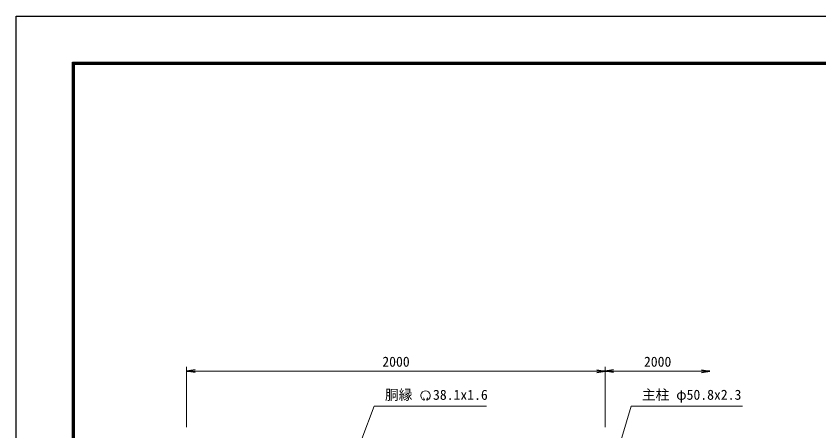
# Model space of a CAD drawing. Units: millimetres, scale not verified. Extents: x -4200 to 4200, y -2970 to 2970.
# Drawn here: x -4200 to -364, y 990 to 2970 of the extents above; entities that cross this region are included whole.
import ezdxf
from ezdxf.enums import TextEntityAlignment as Align

# ---------------------------------------------------------------- set-up
doc = ezdxf.new("R2010")
doc.units = ezdxf.units.MM
doc.header["$LTSCALE"] = 10
for name, color, linetype, lineweight in [('0-3_D-STR-DIM', 7, 'Continuous', 13), ('0-D_D-STR-TXT', 7, 'Continuous', 13), ('0-E_D-TTL', 7, 'Continuous', 25)]:
    doc.layers.add(name, color=color, linetype=linetype, lineweight=lineweight)
doc.layers.add('0-4_0', color=7, linetype='Continuous')
doc.styles.add('ＭＳ ゴシック', font='')
doc.styles.get('ＭＳ ゴシック').set_extended_font_data('MS Gothic')

# ---------------------------------------------------------------- blocks, each defined once
blk = doc.blocks.new('_Open')
at = {"layer": '0-4_0'}
blk.add_line((-10, 1.667), (0, 0), dxfattribs=at)
blk.add_lwpolyline([(-10, -1.667), (0, 0), (-10, 0)], dxfattribs=at)

msp = doc.modelspace()

# ---------------------------------------------------------------- linework, layer by layer
at = {"layer": '0-3_D-STR-DIM'}
for p, q in [((-3384.97, 1007.06), (-3384.97, 1295)), ((-3344.97, 1275), (-1424.97, 1275)), ((-1384.97, 1007.06), (-1384.97, 1295)), ((-1384.97, 1007.06), (-1384.97, 1295)), ((-1344.97, 1275), (-924.97, 1275))]:
    msp.add_line(p, q, dxfattribs=at)
at = {"layer": '0-D_D-STR-TXT'}
for p, q in [((-2249.66, 1140.87), (-2253.8, 1148.05)), ((-2237.17, 1140.87), (-2233.03, 1148.05))]:
    msp.add_line(p, q, dxfattribs=at)
for points in [[(-1953.16, 1108), (-2489.46, 1108), (-2548.1, 951.43)], [(-729.36, 1108), (-1261.02, 1108), (-1368.3, 750.38)]]:
    msp.add_lwpolyline(points, dxfattribs=at)
for centre, radius, start, end in [((-2243.41, 1158.04), 22.5, 294.32478, 245.67522), ((-2251.71, 1139.63), 2.37, 245.67522, 30), ((-2235.12, 1139.63), 2.37, 150, 294.32478)]:
    msp.add_arc(centre, radius, start, end, dxfattribs=at)
at = {"layer": '0-E_D-TTL', "color": 2}
msp.add_lwpolyline([(-4200, 2970), (4200, 2970), (4200, -2970), (-4200, -2970)], close=True, dxfattribs=at)
at = {"layer": '0-E_D-TTL'}
for points in [[(-3930, 2750), (3930, 2750), (3930, -2750), (-3930, -2750)], [(-3927.5, 2747.5), (3927.5, 2747.5), (3927.5, -2747.5), (-3927.5, -2747.5)], [(-3925, 2745), (3925, 2745), (3925, -2745), (-3925, -2745)], [(-3922.5, 2742.5), (3922.5, 2742.5), (3922.5, -2742.5), (-3922.5, -2742.5)], [(-3920, 2740), (3920, 2740), (3920, -2740), (-3920, -2740)]]:
    msp.add_lwpolyline(points, close=True, dxfattribs=at)

# ---------------------------------------------------------------- block references
at = {"layer": '0-3_D-STR-DIM', "xscale": 4, "yscale": 4, "rotation": 180}
for p in [(-3384.97, 1275), (-1384.97, 1275)]:
    msp.add_blockref('_Open', p, dxfattribs=at)
at = {"layer": '0-3_D-STR-DIM', "xscale": 4, "yscale": 4}
for p in [(-1384.97, 1275), (-884.97, 1275)]:
    msp.add_blockref('_Open', p, dxfattribs=at)

# ---------------------------------------------------------------- texts
at = {"layer": '0-3_D-STR-DIM', "style": 'ＭＳ ゴシック'}
for p in [(-2450.22, 1281.75), (-1200.22, 1281.75)]:
    msp.add_text('2000', height=48.09, dxfattribs=at).set_placement(p, align=Align.BOTTOM_LEFT)
at = {"layer": '0-D_D-STR-TXT', "style": 'ＭＳ ゴシック'}
for s, p in [('胴縁 \u300038.1x1.6', (-2437.52, 1123.78)), ('主柱 φ50.8x2.3', (-1210.1, 1124.01))]:
    msp.add_text(s, height=48.09, dxfattribs=at).set_placement(p, align=Align.BOTTOM_LEFT)

doc.saveas('drawing.dxf')
